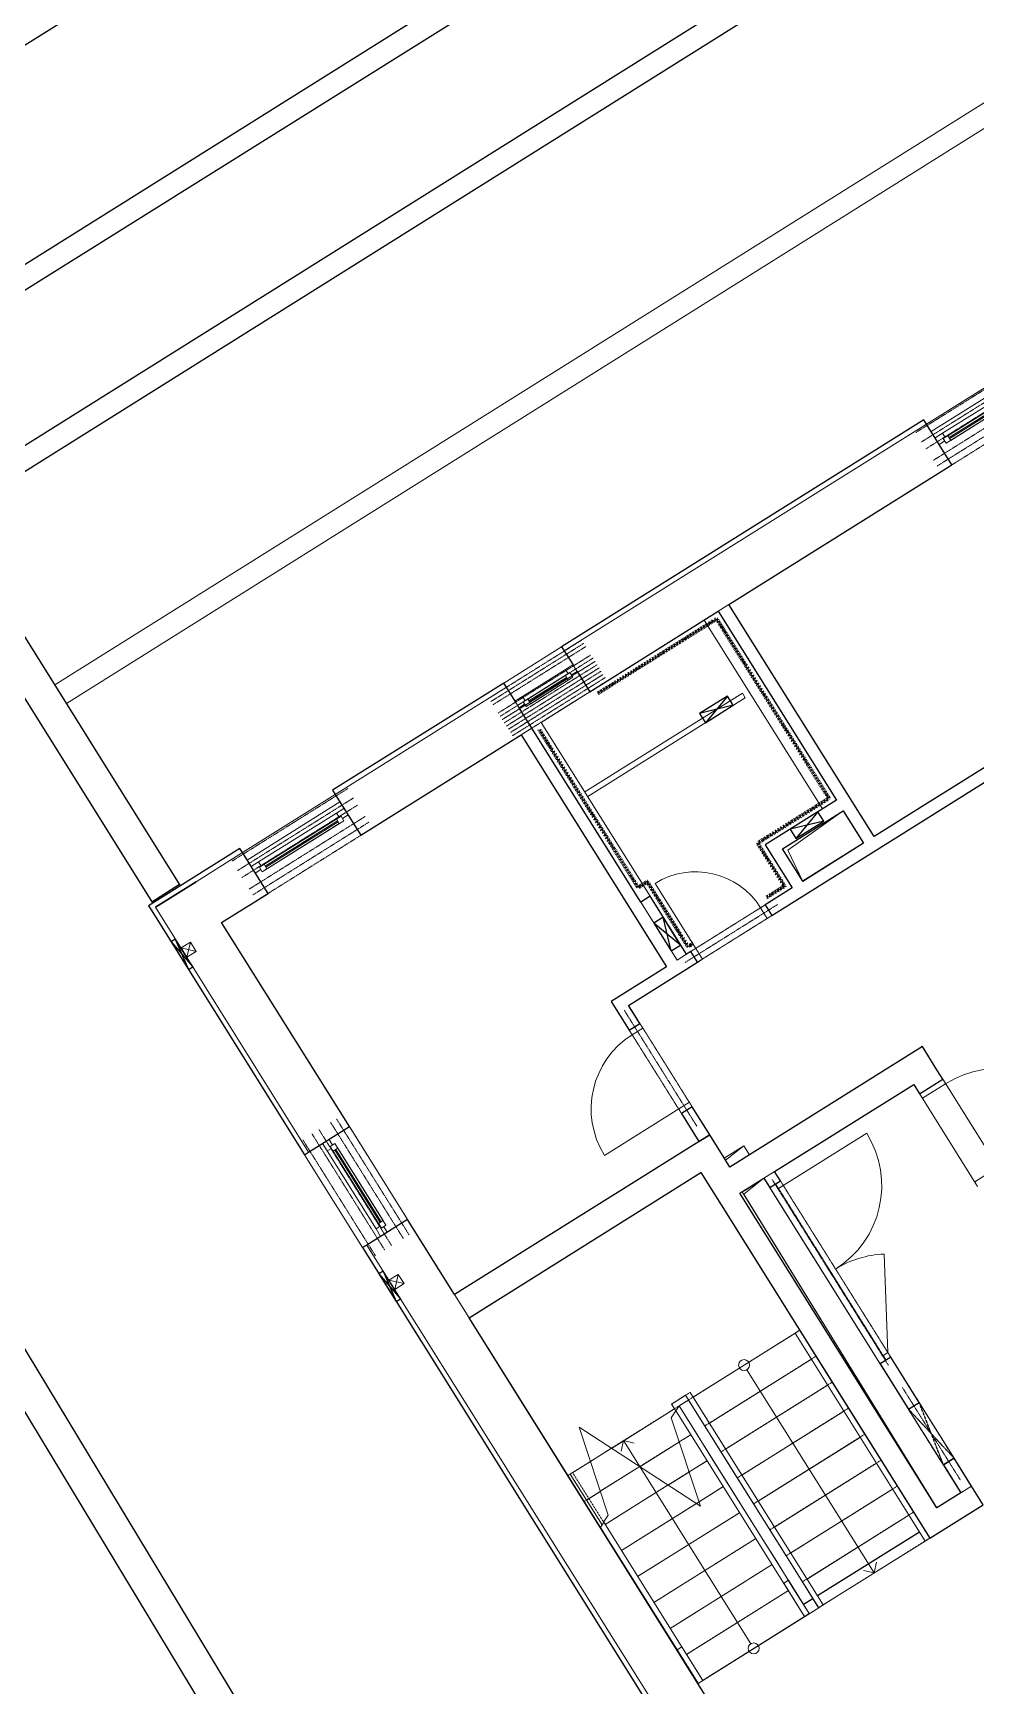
# Model space of a CAD drawing. Header units: millimetres. Extents: x -6736 to 224393, y -6260 to 72638.
# Drawn here: x 150872 to 159489, y 28209 to 43307 of the extents above; entities that cross this region are included whole.
import ezdxf

# ---------------------------------------------------------------- set-up
doc = ezdxf.new("R2010")
doc.units = ezdxf.units.MM
for name, pattern in [('HA_Dash_3mm-S1mm', [3, 2, -1]), ('HA_DashDot_2_2mm-S0_6mm', [2.2, 1, -0.6, 0, -0.6]), ('HA_DashDot_4mm-S1mm', [4, 2, -1, 0, -1])]:
    doc.linetypes.add(name, pattern=pattern)
for name, color, linetype, lineweight in [('A-AREA-____-OTLN', 9, 'Continuous', 25), ('A-DETL-____-OTLN', 9, 'Continuous', 25), ('A-DETL-GENF-OTLN', 9, 'Continuous', 9), ('A-DOOR-____-MCUT', 9, 'HA_DashDot_2_2mm-S0_6mm', 9), ('A-DOOR-____-OTLN', 9, 'Continuous', 9), ('A-DOOR-FRAM-MCUT', 9, 'Continuous', 9), ('A-FLOR-____-OTLN', 9, 'Continuous', 9), ('A-FLOR-HRAL-MBND', 9, 'HA_DashDot_4mm-S1mm', 9), ('A-FLOR-HRAL-OTLN', 9, 'Continuous', 9), ('A-GENM-____-HDLN', 9, 'HA_Dash_3mm-S1mm', 9), ('A-GENM-____-MCUT', 9, 'HA_Dash_3mm-S1mm', 25), ('A-GENM-____-OTLN', 9, 'Continuous', 9), ('A-GLAZ-____-MCUT', 9, 'Continuous', 5), ('A-GLAZ-____-OTLN', 9, 'Continuous', 5), ('A-WALL-____-MCUT', 9, 'Continuous', 25), ('A-WALL-____-OTLN', 9, 'Continuous', 9), ('I-WALL-____-MCUT', 9, 'Continuous', 25), ('I-WALL-____-OTLN', 9, 'Continuous', 9), ('M-HVAC-DUCT-OTLN', 9, 'Continuous', 9), ('S-STRS-____-MBND', 9, 'HA_DashDot_4mm-S1mm', 9), ('S-STRS-____-OTLN', 9, 'Continuous', 9)]:
    doc.layers.add(name, color=color, linetype=linetype, lineweight=lineweight)

# ---------------------------------------------------------------- blocks, each defined once
blk = doc.blocks.new('HA_DR_Single_Swing_Solid - In_BJ_700x2100-2040353-schema POHLEDU D_110_6100')
at = {"layer": 'A-DOOR-____-MCUT'}
for p, q in [((-350, 57.5), (350, 57.5)), ((-350, -57.5), (350, -57.5))]:
    blk.add_line(p, q, dxfattribs=at)
at = {"layer": 'A-DOOR-____-OTLN', "lineweight": 5}
blk.add_line((350, -757.5), (350, -57.5), dxfattribs=at)
blk.add_arc((350, -57.5), 700, 180, 270, dxfattribs=at)
at = {"layer": 'A-DOOR-FRAM-MCUT'}
for p, q in [((-350, 57.5), (-400, 57.5)), ((-350, -57.5), (-350, 57.5)), ((400, 57.5), (350, 57.5)), ((350, 57.5), (350, -57.5)), ((-400, -57.5), (-350, -57.5)), ((350, -57.5), (400, -57.5))]:
    blk.add_line(p, q, dxfattribs=at)
blk = doc.blocks.new('HA_DR_Single_Swing_Solid - In_BJ_900x2100_Vstup-2040224-schema POHLEDU D_110_6100')
at = {"layer": 'A-DOOR-____-MCUT'}
for p, q in [((-450, 125), (450, 125)), ((-450, -125), (450, -125))]:
    blk.add_line(p, q, dxfattribs=at)
at = {"layer": 'A-DOOR-____-OTLN', "lineweight": 5}
blk.add_line((450, 1025), (450, 125), dxfattribs=at)
at = {"layer": 'A-DOOR-____-OTLN'}
for p, q in [((-500, 125), (500, 125)), ((-500, -125), (500, -125))]:
    blk.add_line(p, q, dxfattribs=at)
at = {"layer": 'A-DOOR-____-OTLN', "lineweight": 5}
blk.add_arc((450, 125), 900, 90, 180, dxfattribs=at)
at = {"layer": 'A-DOOR-FRAM-MCUT'}
for p, q in [((-500, 125), (-450, 125)), ((-450, 125), (-450, -125)), ((450, 125), (500, 125)), ((450, -125), (450, 125)), ((-450, -125), (-500, -125)), ((500, -125), (450, -125))]:
    blk.add_line(p, q, dxfattribs=at)
blk = doc.blocks.new('HA_WD_SinglePanel - 625x1000-1662819-schema POHLEDU D_110_6100')
at = {"layer": 'A-GLAZ-____-MCUT'}
for p, q in [((-313, 70), (-313, 0)), ((-233, 70), (-313, 70)), ((-313, 0), (-253, 0)), ((-253, -25), (-253, 25)), ((-253, 25), (-203, 25)), ((-233, 25), (-233, 70)), ((-203, 25), (-203, -25)), ((202, 5), (-203, 5)), ((202, -25), (202, 25)), ((202, 25), (252, 25)), ((312, 70), (232, 70)), ((232, 70), (232, 25)), ((252, 25), (252, -25)), ((252, 0), (312, 0)), ((312, 0), (312, 70)), ((-203, -25), (-253, -25)), ((202, -5), (-203, -5)), ((252, -25), (202, -25))]:
    blk.add_line(p, q, dxfattribs=at)
at = {"layer": 'A-GLAZ-____-OTLN'}
for p, q in [((252, 25), (-253, 25)), ((-253, -25), (-253, 25)), ((232, 70), (-233, 70)), ((202, 25), (-203, 25)), ((252, 25), (252, -25)), ((-253, -25), (252, -25)), ((202, -25), (-203, -25))]:
    blk.add_line(p, q, dxfattribs=at)
blk = doc.blocks.new('HA_WD_SinglePanel - 1000x2400-1662822-schema POHLEDU D_110_6100')
at = {"layer": 'A-GLAZ-____-MCUT'}
for p, q in [((-420, 70), (-500, 70)), ((-500, 0), (-440, 0)), ((-440, -25), (-440, 25)), ((-440, 25), (-390, 25)), ((-420, 25), (-420, 70)), ((-390, 25), (-390, -25)), ((390, 5), (-390, 5)), ((390, -25), (390, 25)), ((390, 25), (440, 25)), ((500, 70), (420, 70)), ((420, 70), (420, 25)), ((440, 25), (440, -25)), ((440, 0), (500, 0)), ((-390, -25), (-440, -25)), ((390, -5), (-390, -5)), ((440, -25), (390, -25))]:
    blk.add_line(p, q, dxfattribs=at)
at = {"layer": 'A-GLAZ-____-OTLN'}
for p, q in [((440, 25), (-440, 25)), ((-440, -25), (-440, 25)), ((420, 70), (-420, 70)), ((390, 25), (-390, 25)), ((440, 25), (440, -25)), ((-440, -25), (440, -25)), ((390, -25), (-390, -25))]:
    blk.add_line(p, q, dxfattribs=at)
blk = doc.blocks.new('HA_WD_SinglePanel - 1000x1500-V100-schema POHLEDU D_110_6100')
at = {"layer": 'A-GLAZ-____-MCUT'}
for p, q in [((-420, 70), (-500, 70)), ((-500, 0), (-440, 0)), ((-440, -25), (-440, 25)), ((-440, 25), (-390, 25)), ((-420, 25), (-420, 70)), ((-390, 25), (-390, -25)), ((390, 5), (-390, 5)), ((390, -25), (390, 25)), ((390, 25), (440, 25)), ((500, 70), (420, 70)), ((420, 70), (420, 25)), ((440, 25), (440, -25)), ((440, 0), (500, 0)), ((-390, -25), (-440, -25)), ((390, -5), (-390, -5)), ((440, -25), (390, -25))]:
    blk.add_line(p, q, dxfattribs=at)
at = {"layer": 'A-GLAZ-____-OTLN'}
for p, q in [((440, 25), (-440, 25)), ((-440, -25), (-440, 25)), ((420, 70), (-420, 70)), ((390, 25), (-390, 25)), ((440, 25), (440, -25)), ((-440, -25), (440, -25)), ((390, -25), (-390, -25))]:
    blk.add_line(p, q, dxfattribs=at)
blk = doc.blocks.new('HA_GM_Shaft_Rectangle - Default-2055997-schema POHLEDU D_110_6100')
at = {"layer": 'A-DETL-GENF-OTLN'}
for p, q in [((35, -35), (655, 0)), ((0, -350), (35, -35))]:
    blk.add_line(p, q, dxfattribs=at)
at = {"layer": 'A-GENM-____-OTLN'}
for p, q in [((0, -350), (0, 0)), ((0, 0), (655, 0)), ((655, 0), (655, -350)), ((655, -350), (0, -350))]:
    blk.add_line(p, q, dxfattribs=at)
blk = doc.blocks.new('HA_GM_Shaft_Rectangle - Default-1963433-schema POHLEDU D_110_6100')
at = {"layer": 'A-DETL-GENF-OTLN'}
for p, q in [((26, -26), (260, 0)), ((0, -3390), (26, -26))]:
    blk.add_line(p, q, dxfattribs=at)
at = {"layer": 'A-GENM-____-OTLN'}
blk.add_line((260, -100), (260, -2000), dxfattribs=at)
blk = doc.blocks.new('HA_GM_Shaft_Rectangle - Default-1963439-schema POHLEDU D_110_6100')
at = {"layer": 'A-DETL-GENF-OTLN'}
for p, q in [((26, -26), (260, 0)), ((0, -3390), (26, -26))]:
    blk.add_line(p, q, dxfattribs=at)
at = {"layer": 'A-GENM-____-OTLN'}
for p, q in [((0, -3390), (0, 0)), ((0, 0), (260, 0)), ((260, 0), (260, -3390)), ((260, -3390), (0, -3390))]:
    blk.add_line(p, q, dxfattribs=at)
blk = doc.blocks.new('Top Rail Type - Top Rail_Internal_-1399463-schema POHLEDU D_110_6100')
at = {"layer": 'A-FLOR-HRAL-OTLN'}
for p, q in [((-36995, -4152), (-36995, -4102)), ((-36995, -4102), (-36635, -4102)), ((-36635, -4152), (-36995, -4152)), ((-36635, -4102), (-36635, -4152))]:
    blk.add_line(p, q, dxfattribs=at)
blk = doc.blocks.new('Top Rail Type - Top Rail_Internal_-V103-schema POHLEDU D_110_6100')
at = {"layer": 'A-FLOR-HRAL-MBND'}
for p, q in [((-38925, -3951), (-36635, -3951)), ((-38925, -4152), (-38925, -3951)), ((-38875, -4001), (-36635, -4001)), ((-38875, -4102), (-38875, -4001)), ((-36635, -3951), (-36635, -4001)), ((-38851, -4152), (-38925, -4152)), ((-38875, -4102), (-38875, -4102))]:
    blk.add_line(p, q, dxfattribs=at)
at = {"layer": 'A-FLOR-HRAL-OTLN'}
for p, q in [((-38875, -4102), (-38851, -4152)), ((-38800, -4102), (-38875, -4102)), ((-38800, -4152), (-38851, -4152)), ((-36635, -4102), (-38800, -4102)), ((-36635, -4152), (-38800, -4152)), ((-36635, -4152), (-36635, -4102))]:
    blk.add_line(p, q, dxfattribs=at)
blk = doc.blocks.new('Top Rail Type - Top Rail_Internal_-1399480-schema POHLEDU D_110_6100')
at = {"layer": 'A-FLOR-HRAL-OTLN'}
for p, q in [((-36995, -5301), (-36995, -5251)), ((-36995, -5251), (-36635, -5251)), ((-36635, -5251), (-36635, -5301)), ((-36635, -5301), (-36995, -5301))]:
    blk.add_line(p, q, dxfattribs=at)
blk = doc.blocks.new('Top Rail Type - Top Rail_Internal_-V104-schema POHLEDU D_110_6100')
at = {"layer": 'A-FLOR-HRAL-MBND'}
for p, q in [((-38875, -5301), (-38875, -5251)), ((-38339, -5251), (-38875, -5251)), ((-38315, -5301), (-38875, -5301))]:
    blk.add_line(p, q, dxfattribs=at)
at = {"layer": 'A-FLOR-HRAL-OTLN'}
for p, q in [((-38339, -5251), (-38315, -5301)), ((-36635, -5251), (-38339, -5251)), ((-36635, -5301), (-36635, -5251)), ((-36635, -5301), (-38315, -5301))]:
    blk.add_line(p, q, dxfattribs=at)
blk = doc.blocks.new('HA_DR_Single_Swing_Solid - In_BJ_800x2100-2040331-schema POHLEDU D_110_6100')
at = {"layer": 'A-DOOR-____-MCUT'}
for p, q in [((-400, 57.5), (400, 57.5)), ((-400, -57.5), (400, -57.5))]:
    blk.add_line(p, q, dxfattribs=at)
at = {"layer": 'A-DOOR-____-OTLN', "lineweight": 5}
blk.add_line((400, -857.5), (400, -57.5), dxfattribs=at)
blk.add_arc((400, -57.5), 800, 180, 270, dxfattribs=at)
at = {"layer": 'A-DOOR-FRAM-MCUT'}
for p, q in [((-400, 57.5), (-450, 57.5)), ((-400, -57.5), (-400, 57.5)), ((450, 57.5), (400, 57.5)), ((400, 57.5), (400, -57.5)), ((-450, -57.5), (-400, -57.5)), ((400, -57.5), (450, -57.5))]:
    blk.add_line(p, q, dxfattribs=at)
blk = doc.blocks.new('HA_GM_Tiling_LineBased - Generic Tiles-1982633-schema POHLEDU D_110_6100')
at = {"layer": 'A-GENM-____-OTLN', "linetype": 'HA_DashDot_4mm-S1mm', "lineweight": 80}
blk.add_line((-50, -50), (0, -50), dxfattribs=at)
blk = doc.blocks.new('HA_GM_Tiling_LineBased - Generic Tiles-1981519-schema POHLEDU D_110_6100')
at = {"layer": 'A-GENM-____-OTLN', "linetype": 'HA_DashDot_4mm-S1mm', "lineweight": 80}
blk.add_line((50, -50), (1750, -50), dxfattribs=at)
blk = doc.blocks.new('HA_GM_Tiling_LineBased - Generic Tiles-1682384-schema POHLEDU D_110_6100')
at = {"layer": 'A-GENM-____-OTLN', "linetype": 'HA_DashDot_4mm-S1mm', "lineweight": 80}
blk.add_line((50, -50), (1335, -50), dxfattribs=at)
blk = doc.blocks.new('HA_GM_Tiling_LineBased - Generic Tiles-1682385-schema POHLEDU D_110_6100')
at = {"layer": 'A-GENM-____-OTLN', "linetype": 'HA_DashDot_4mm-S1mm', "lineweight": 80}
blk.add_line((50, -50), (1985, -50), dxfattribs=at)
blk = doc.blocks.new('HA_GM_Tiling_LineBased - Generic Tiles-1682386-schema POHLEDU D_110_6100')
at = {"layer": 'A-GENM-____-OTLN', "linetype": 'HA_DashDot_4mm-S1mm', "lineweight": 80}
blk.add_line((50, -50), (820, -50), dxfattribs=at)
blk = doc.blocks.new('HA_GM_Tiling_LineBased - Generic Tiles-1682387-schema POHLEDU D_110_6100')
at = {"layer": 'A-GENM-____-OTLN', "linetype": 'HA_DashDot_4mm-S1mm', "lineweight": 80}
blk.add_line((-50, -50), (415, -50), dxfattribs=at)
blk = doc.blocks.new('HA_GM_Tiling_LineBased - Generic Tiles-1682388-schema POHLEDU D_110_6100')
at = {"layer": 'A-GENM-____-OTLN', "linetype": 'HA_DashDot_4mm-S1mm', "lineweight": 80}
blk.add_line((50, -50), (240, -50), dxfattribs=at)
blk = doc.blocks.new('HA_DR_Double_Swing_Solid_wCasing - In_1800x2100_900-1839857-schema POHLEDU D_110_6100')
at = {"layer": 'A-DOOR-____-MCUT'}
for p, q in [((-900, -7), (900, -7)), ((-900, -57), (900, -57))]:
    blk.add_line(p, q, dxfattribs=at)
at = {"layer": 'A-DOOR-____-OTLN', "lineweight": 5}
for p, q in [((-121, -507), (-900, -57)), ((900, -957), (900, -57))]:
    blk.add_line(p, q, dxfattribs=at)
for centre, start, end in [((-900, -57), 330, 360), ((900, -57), 180, 270)]:
    blk.add_arc(centre, 900, start, end, dxfattribs=at)
at = {"layer": 'A-DOOR-FRAM-MCUT'}
for p, q in [((-900, -7), (-950, -7)), ((-950, -57), (-900, -57)), ((-900, -57), (-900, -7)), ((950, -7), (900, -7)), ((900, -7), (900, -57)), ((900, -57), (950, -57))]:
    blk.add_line(p, q, dxfattribs=at)
blk = doc.blocks.new('Top Rail Type - Top Rail_Internal_-1841441-schema POHLEDU D_110_6100')
at = {"layer": 'A-FLOR-HRAL-MBND'}
for p, q in [((-38875, -2802), (-38875, -2852)), ((-38875, -2802), (-36635, -2802)), ((-38875, -2852), (-36635, -2852)), ((-36635, -2802), (-36635, -2852))]:
    blk.add_line(p, q, dxfattribs=at)
blk = doc.blocks.new('TB_Porotherm KP11_5_1250mm - TB_Porotherm KP11_5_1250mm-1870064-schema POHLEDU D_110_6100')
at = {"layer": 'A-GENM-____-HDLN'}
for p, q in [((-625, 57.5), (625, 57.5)), ((-625, 0), (625, 0)), ((625, -57.5), (-625, -57.5))]:
    blk.add_line(p, q, dxfattribs=at)
blk = doc.blocks.new('TB_Porotherm KP11_5_1000mm - TB_Porotherm KP11_5_1000mm-1863649-schema POHLEDU D_110_6100')
at = {"layer": 'A-GENM-____-HDLN'}
for p, q in [((-500, 57.5), (500, 57.5)), ((-500, 0), (500, 0)), ((500, -57.5), (-500, -57.5))]:
    blk.add_line(p, q, dxfattribs=at)
blk = doc.blocks.new('TB_Porotherm KP11_5_2000mm - TB_Porotherm KP11_5_2000mm-1874114-schema POHLEDU D_110_6100')
at = {"layer": 'A-GENM-____-HDLN'}
for p, q in [((-1000, 57.5), (1000, 57.5)), ((-1000, 0), (1000, 0)), ((1000, -57.5), (-1000, -57.5))]:
    blk.add_line(p, q, dxfattribs=at)
blk = doc.blocks.new('TB_Porotherm KPVarioUNI_1250mm - TB_Porotherm KPVarioUNI_1250mm-1891196-schema POHLEDU D_110_6100')
at = {"layer": 'A-GENM-____-HDLN'}
for p, q in [((-625, 205), (625, 205)), ((-625, 105), (625, 105)), ((-625, 30), (625, 30)), ((-625, -95), (625, -95)), ((-100, 0), (100, 0)), ((-625, -157.5), (625, -157.5)), ((-625, -220), (625, -220))]:
    blk.add_line(p, q, dxfattribs=at)
blk = doc.blocks.new('TB_Porotherm KP7_1000mm - TB_Porotherm KP7_1000mm-1862848-schema POHLEDU D_110_6100')
at = {"layer": 'A-GENM-____-HDLN'}
for p, q in [((-500, 35), (500, 35)), ((-500, 0), (500, 0)), ((-500, -35), (500, -35))]:
    blk.add_line(p, q, dxfattribs=at)
blk = doc.blocks.new('HA_GM_Tiling_LineBased - Generic Tiles-1981531-schema POHLEDU D_110_6100')
at = {"layer": 'A-GENM-____-OTLN', "linetype": 'HA_DashDot_4mm-S1mm', "lineweight": 80}
blk.add_line((50, -50), (750, -50), dxfattribs=at)
blk = doc.blocks.new('HA_GM_Tiling_LineBased - Generic Tiles-1981518-schema POHLEDU D_110_6100')
at = {"layer": 'A-GENM-____-OTLN', "linetype": 'HA_DashDot_4mm-S1mm', "lineweight": 80}
blk.add_line((-50, -50), (50, -50), dxfattribs=at)
blk = doc.blocks.new('HA_GM_Opening_Rectangle_WallBased - Default-2005585-schema POHLEDU D_110_6100')
at = {"layer": 'A-GENM-____-MCUT'}
for p, q in [((425, 57.5), (-175, -57.5)), ((-175, 57.5), (425, -57.5)), ((-175, 57.5), (-175, -57.5)), ((-175, 57.5), (425, 57.5)), ((425, 57.5), (425, -57.5)), ((-175, -57.5), (425, -57.5))]:
    blk.add_line(p, q, dxfattribs=at)
blk = doc.blocks.new('HA_SYMB_Staircase_Arrow - Default-1646337-schema POHLEDU D_110_6100')
at = {"layer": 'A-DETL-GENF-OTLN'}
for p, q in [((2240, 0), (2169, 71)), ((2240, 0), (2169, -71)), ((50, 0), (2240, 0))]:
    blk.add_line(p, q, dxfattribs=at)
blk.add_circle((0, 0), 50, dxfattribs=at)
blk = doc.blocks.new('185-01_OBJEKT C_Central_rvt-5-schema POHLEDU D_110_6100')
at = {"layer": 'A-AREA-____-OTLN'}
for p, q in [((-22849, 29035), (-21917, 29618)), ((-22976, 28955), (-22891, 29008))]:
    blk.add_line(p, q, dxfattribs=at)
at = {"layer": 'A-DETL-____-OTLN'}
for p, q in [((-23671, 37251), (-23925, 37092)), ((-23618, 37167), (-23925, 37092)), ((-23671, 37251), (-23872, 37007)), ((-23872, 37007), (-23618, 37167)), ((-23618, 37167), (-23671, 37251)), ((-23925, 37092), (-23872, 37007)), ((-22844, 36194), (-23098, 36035)), ((-22791, 36109), (-23098, 36035)), ((-22844, 36194), (-23045, 35950)), ((-23045, 35950), (-22791, 36109)), ((-22791, 36109), (-22844, 36194)), ((-23098, 36035), (-23045, 35950)), ((-24258, 35232), (-24343, 35178)), ((-24343, 35178), (-24184, 34924)), ((-24099, 34977), (-24343, 35178)), ((-24099, 34977), (-24258, 35232)), ((-24184, 34924), (-24258, 35232)), ((-28717, 35031), (-28755, 35007)), ((-28558, 34777), (-28717, 35031)), ((-28717, 35031), (-28596, 34753)), ((-28755, 35007), (-28596, 34753)), ((-28755, 35007), (-28558, 34777)), ((-24184, 34924), (-24099, 34977)), ((-28596, 34753), (-28558, 34777)), ((-26818, 31999), (-26856, 31975)), ((-26856, 31975), (-26697, 31721)), ((-26856, 31975), (-26659, 31745)), ((-26659, 31745), (-26818, 31999)), ((-26818, 31999), (-26697, 31721)), ((-26697, 31721), (-26659, 31745))]:
    blk.add_line(p, q, dxfattribs=at)
at = {"layer": 'A-FLOR-____-OTLN'}
for p, q in [((-20962, 40199), (-21810, 39668)), ((-27213, 36284), (-28060, 35753)), ((-26030, 31571), (-23912, 32898)), ((-23912, 32898), (-22755, 31051)), ((-23284, 32762), (-22275, 31152)), ((-24832, 29657), (-26030, 31571)), ((-21863, 29533), (-22795, 28949)), ((-22837, 28923), (-23939, 28233))]:
    blk.add_line(p, q, dxfattribs=at)
at = {"layer": 'A-WALL-____-MCUT'}
for p, q in [((-21876, 39774), (-25186, 37701)), ((-21852, 39736), (-21876, 39774)), ((-21619, 39363), (-21852, 39736)), ((-23657, 38086), (-21619, 39363)), ((-24928, 37290), (-23754, 38025)), ((-25186, 37701), (-25162, 37663)), ((-25162, 37663), (-25082, 37536)), ((-25045, 37476), (-24928, 37290)), ((-25715, 37369), (-27279, 36390)), ((-25691, 37331), (-25715, 37369)), ((-25612, 37204), (-25691, 37331)), ((-25458, 36958), (-25575, 37144)), ((-27021, 35979), (-25555, 36897)), ((-27279, 36390), (-27255, 36352)), ((-27255, 36352), (-27021, 35979)), ((-28126, 35859), (-28961, 35336)), ((-28103, 35821), (-28126, 35859)), ((-27869, 35448), (-28103, 35821)), ((-28526, 35555), (-28899, 35322)), ((-28899, 35322), (-28526, 35555)), ((-28961, 35336), (-28937, 35298)), ((-28293, 35182), (-27869, 35448)), ((-28937, 35298), (-27536, 33061)), ((-27125, 33318), (-28293, 35182)), ((-27498, 33084), (-27125, 33318)), ((-27536, 33061), (-27498, 33084)), ((-26594, 32470), (-26967, 32237)), ((-26164, 31784), (-26594, 32470)), ((-26967, 32237), (-27005, 32213)), ((-27005, 32213), (-24086, 27552)), ((-23675, 27809), (-26031, 31572))]:
    blk.add_line(p, q, dxfattribs=at)
at = {"layer": 'A-WALL-____-MCUT', "lineweight": 9}
for p, q in [((-21852, 39736), (-25162, 37663)), ((-25162, 37663), (-21852, 39736)), ((-23657, 38086), (-23754, 38025)), ((-25691, 37331), (-27255, 36352)), ((-27255, 36352), (-25691, 37331)), ((-25458, 36958), (-25555, 36897)), ((-28103, 35821), (-28526, 35555)), ((-28526, 35555), (-28103, 35821)), ((-24131, 34839), (-24463, 35369)), ((-24463, 35369), (-24131, 34839)), ((-28899, 35322), (-27498, 33084)), ((-27498, 33084), (-28899, 35322)), ((-24131, 34839), (-24046, 34892)), ((-23240, 32908), (-23337, 32847)), ((-26967, 32237), (-24047, 27576)), ((-24047, 27576), (-26967, 32237)), ((-26164, 31784), (-26031, 31572)), ((-21538, 29974), (-21440, 30035))]:
    blk.add_line(p, q, dxfattribs=at)
at = {"layer": 'A-WALL-____-OTLN'}
for p, q in [((-25715, 37369), (-25186, 37701)), ((-24928, 37290), (-25373, 37011)), ((-27125, 33318), (-26594, 32470)), ((-27005, 32213), (-27536, 33061))]:
    blk.add_line(p, q, dxfattribs=at)
at = {"layer": 'I-WALL-____-MCUT'}
for p, q in [((-22577, 36361), (-23657, 38086)), ((-23754, 38025), (-22674, 36300)), ((-25555, 36897), (-24228, 34778)), ((-24463, 35369), (-25458, 36958)), ((-20999, 36801), (-22330, 35967)), ((-23265, 35246), (-21036, 36642)), ((-22674, 36300), (-23229, 35953)), ((-22516, 36264), (-22577, 36361)), ((-22330, 35967), (-22516, 36264)), ((-23168, 35855), (-22613, 36203)), ((-22613, 36203), (-22427, 35906)), ((-23229, 35953), (-23327, 35892)), ((-23327, 35892), (-23080, 35498)), ((-22982, 35559), (-23168, 35855)), ((-22427, 35906), (-22982, 35559)), ((-23080, 35498), (-23326, 35344)), ((-24378, 35422), (-24463, 35369)), ((-24046, 34892), (-24378, 35422)), ((-23326, 35344), (-23265, 35246)), ((-24004, 34919), (-24046, 34892)), ((-23943, 34821), (-24004, 34919)), ((-24228, 34778), (-24635, 34523)), ((-24574, 34426), (-23943, 34821)), ((-24635, 34523), (-24733, 34462)), ((-24733, 34462), (-24568, 34200)), ((-24470, 34261), (-24574, 34426)), ((-24568, 34200), (-24470, 34261)), ((-21889, 34049), (-23648, 32947)), ((-21756, 33837), (-21889, 34049)), ((-21703, 33752), (-21756, 33837)), ((-23240, 32908), (-21968, 33704)), ((-21968, 33704), (-21915, 33619)), ((-21915, 33619), (-21703, 33752)), ((-23993, 33498), (-24090, 33437)), ((-24090, 33437), (-23931, 33183)), ((-23833, 33244), (-23993, 33498)), ((-23833, 33244), (-26164, 31784)), ((-23931, 33183), (-23833, 33244)), ((-23701, 33032), (-23833, 33244)), ((-23648, 32947), (-23701, 33032)), ((-26031, 31572), (-23913, 32899)), ((-23913, 32899), (-23727, 32603)), ((-23515, 32735), (-23337, 32847)), ((-23337, 32847), (-23284, 32762)), ((-23284, 32762), (-23186, 32823)), ((-23186, 32823), (-23240, 32908)), ((-23557, 32709), (-23515, 32735)), ((-21758, 29836), (-23557, 32709)), ((-23727, 32603), (-21927, 29730)), ((-22178, 31213), (-22275, 31152)), ((-22275, 31152), (-22015, 30737)), ((-21918, 30798), (-22178, 31213)), ((-22015, 30737), (-21918, 30798)), ((-21599, 30289), (-21697, 30228)), ((-21697, 30228), (-21538, 29974)), ((-21440, 30035), (-21599, 30289)), ((-21538, 29974), (-21758, 29836)), ((-21334, 29865), (-21440, 30035)), ((-21821, 29560), (-21334, 29865)), ((-21927, 29730), (-21821, 29560))]:
    blk.add_line(p, q, dxfattribs=at)
at = {"layer": 'I-WALL-____-OTLN'}
for p, q in [((-22801, 36221), (-23882, 37945)), ((-24975, 36375), (-23534, 37278)), ((-23508, 37236), (-24948, 36333)), ((-23534, 37278), (-23508, 37236)), ((-25373, 37011), (-24378, 35422)), ((-21697, 30228), (-22015, 30737)), ((-21918, 30798), (-21599, 30289))]:
    blk.add_line(p, q, dxfattribs=at)
at = {"layer": 'M-HVAC-DUCT-OTLN', "lineweight": 5}
for p, q in [((-28664, 34950), (-28579, 35003)), ((-28526, 34918), (-28664, 34950)), ((-28611, 34865), (-28664, 34950)), ((-28611, 34865), (-28579, 35003)), ((-28526, 34918), (-28611, 34865)), ((-28579, 35003), (-28526, 34918)), ((-26764, 31916), (-26679, 31969)), ((-26626, 31884), (-26764, 31916)), ((-26711, 31831), (-26764, 31916)), ((-26711, 31831), (-26679, 31969)), ((-26626, 31884), (-26711, 31831)), ((-26679, 31969), (-26626, 31884))]:
    blk.add_line(p, q, dxfattribs=at)
at = {"layer": 'S-STRS-____-MBND'}
for p, q in [((-23913, 32899), (-26031, 31572)), ((-23010, 31458), (-23913, 32899)), ((-26031, 31572), (-25129, 30131)), ((-23010, 31458), (-24027, 30821)), ((-23010, 31458), (-24027, 30821)), ((-23010, 31458), (-21821, 29560)), ((-22862, 31221), (-23879, 30584)), ((-22862, 31221), (-23879, 30584)), ((-22713, 30984), (-23730, 30347)), ((-22713, 30984), (-23730, 30347)), ((-24112, 30768), (-24027, 30821)), ((-24027, 30821), (-22838, 28923)), ((-24731, 30381), (-24112, 30768)), ((-24731, 30381), (-24112, 30768)), ((-24112, 30768), (-24112, 30768)), ((-22564, 30747), (-23581, 30110)), ((-22564, 30747), (-23581, 30110)), ((-22416, 30509), (-23433, 29872)), ((-22416, 30509), (-23433, 29872)), ((-24472, 30213), (-24111, 30439)), ((-24472, 30213), (-24111, 30439)), ((-25129, 30131), (-24923, 30260)), ((-25129, 30131), (-24923, 30260)), ((-22267, 30272), (-23284, 29635)), ((-22267, 30272), (-23284, 29635)), ((-25065, 30030), (-25129, 30131)), ((-24213, 30045), (-24020, 30165)), ((-24213, 30045), (-24020, 30165)), ((-24980, 29894), (-24833, 29987)), ((-24980, 29894), (-24833, 29987)), ((-22118, 30035), (-23135, 29398)), ((-22118, 30035), (-23135, 29398)), ((-23953, 29877), (-23929, 29892)), ((-23953, 29877), (-23929, 29892)), ((-21970, 29797), (-22987, 29160)), ((-21970, 29797), (-22987, 29160)), ((-21821, 29560), (-22838, 28923))]:
    blk.add_line(p, q, dxfattribs=at)
at = {"layer": 'S-STRS-____-MBND', "linetype": 'Continuous', "lineweight": 5}
for p, q in [((-24142, 30722), (-24184, 30657)), ((-24184, 30657), (-23916, 29853)), ((-25027, 30573), (-24760, 29768)), ((-23916, 29853), (-25027, 30573)), ((-24760, 29768), (-24802, 29704))]:
    blk.add_line(p, q, dxfattribs=at)
at = {"layer": 'S-STRS-____-OTLN'}
for p, q in [((-23963, 30531), (-24112, 30768)), ((-24111, 30439), (-24006, 30504)), ((-23815, 30294), (-23963, 30531)), ((-24923, 30260), (-24731, 30381)), ((-24833, 29987), (-24472, 30213)), ((-24020, 30165), (-23857, 30267)), ((-23666, 30057), (-23815, 30294)), ((-24789, 29684), (-24213, 30045)), ((-23517, 29819), (-23666, 30057)), ((-23929, 29892), (-23709, 30030)), ((-24640, 29446), (-23953, 29877)), ((-24492, 29209), (-23560, 29792)), ((-23369, 29582), (-23517, 29819)), ((-24343, 28972), (-23412, 29555)), ((-23220, 29345), (-23369, 29582)), ((-24194, 28734), (-23263, 29318)), ((-23072, 29107), (-23220, 29345)), ((-24046, 28497), (-23114, 29081)), ((-22923, 28870), (-23072, 29107)), ((-23897, 28260), (-22966, 28843))]:
    blk.add_line(p, q, dxfattribs=at)
at = {"layer": 'S-STRS-____-OTLN', "linetype": 'HA_DashDot_4mm-S1mm'}
for p, q in [((-24111, 30439), (-24006, 30504)), ((-24923, 30260), (-24731, 30381)), ((-24833, 29987), (-24472, 30213)), ((-24020, 30165), (-23857, 30267)), ((-24789, 29684), (-24213, 30045)), ((-23929, 29892), (-23709, 30030)), ((-24640, 29446), (-23953, 29877)), ((-24492, 29209), (-23560, 29792)), ((-24343, 28972), (-23412, 29555)), ((-24194, 28734), (-23263, 29318)), ((-24046, 28497), (-23114, 29081)), ((-23897, 28260), (-22966, 28843))]:
    blk.add_line(p, q, dxfattribs=at)
at = {"layer": 'A-DETL-GENF-OTLN', "color": 1, "lineweight": 25}
for p, rotation in [((-23519, 31140), 302.0612494774538), ((-23431, 28552), 122.0612494774536)]:
    blk.add_blockref('HA_SYMB_Staircase_Arrow - Default-1646337-schema POHLEDU D_110_6100', p, dxfattribs=dict(at, rotation=rotation))
at = {"layer": 'A-DOOR-____-OTLN', "lineweight": 9}
for name, p, rotation in [('HA_DR_Single_Swing_Solid - In_BJ_700x2100-2040353-schema POHLEDU D_110_6100', (-23634, 35083), 212.0612494774556), ('HA_DR_Single_Swing_Solid - In_BJ_800x2100-2040331-schema POHLEDU D_110_6100', (-24280, 33849), 302.0612494774555), ('HA_DR_Single_Swing_Solid - In_BJ_900x2100_Vstup-2040224-schema POHLEDU D_110_6100', (-21544, 33262), 302.0612494774555), ('HA_DR_Double_Swing_Solid_wCasing - In_1800x2100_900-1839857-schema POHLEDU D_110_6100', (-22731, 31987), 122.0612494774555)]:
    blk.add_blockref(name, p, dxfattribs=dict(at, rotation=rotation))
at = {"layer": 'A-FLOR-HRAL-OTLN', "lineweight": 9, "rotation": 302.0612494774558}
for name in ['Top Rail Type - Top Rail_Internal_-1841441-schema POHLEDU D_110_6100', 'Top Rail Type - Top Rail_Internal_-V103-schema POHLEDU D_110_6100', 'Top Rail Type - Top Rail_Internal_-V104-schema POHLEDU D_110_6100', 'Top Rail Type - Top Rail_Internal_-1399463-schema POHLEDU D_110_6100', 'Top Rail Type - Top Rail_Internal_-1399480-schema POHLEDU D_110_6100']:
    blk.add_blockref(name, (0, 0), dxfattribs=at)
at = {"layer": 'A-GENM-____-OTLN', "lineweight": 9}
for name, p, rotation in [('TB_Porotherm KPVarioUNI_1250mm - TB_Porotherm KPVarioUNI_1250mm-1891196-schema POHLEDU D_110_6100', (-21312, 39815), 32.06124947745735), ('HA_GM_Tiling_LineBased - Generic Tiles-1682384-schema POHLEDU D_110_6100', (-24928, 37290), 32.06124947745583), ('HA_GM_Tiling_LineBased - Generic Tiles-1682385-schema POHLEDU D_110_6100', (-23754, 38025), 302.0612494774557), ('TB_Porotherm KP7_1000mm - TB_Porotherm KP7_1000mm-1862848-schema POHLEDU D_110_6100', (-25408, 37467), 32.06124947745735), ('TB_Porotherm KP7_1000mm - TB_Porotherm KP7_1000mm-1862848-schema POHLEDU D_110_6100', (-25323, 37332), 32.06124947745735), ('TB_Porotherm KP7_1000mm - TB_Porotherm KP7_1000mm-1862848-schema POHLEDU D_110_6100', (-25286, 37272), 32.06124947745735), ('TB_Porotherm KP7_1000mm - TB_Porotherm KP7_1000mm-1862848-schema POHLEDU D_110_6100', (-25249, 37213), 32.06124947745735), ('TB_Porotherm KP7_1000mm - TB_Porotherm KP7_1000mm-1862848-schema POHLEDU D_110_6100', (-25212, 37154), 32.06124947745735), ('HA_GM_Tiling_LineBased - Generic Tiles-1981519-schema POHLEDU D_110_6100', (-24502, 35433), 122.0612494774557), ('TB_Porotherm KPVarioUNI_1250mm - TB_Porotherm KPVarioUNI_1250mm-1891196-schema POHLEDU D_110_6100', (-27562, 35900), 32.06124947745735), ('HA_GM_Tiling_LineBased - Generic Tiles-1682386-schema POHLEDU D_110_6100', (-22674, 36300), 212.0612494774558), ('HA_GM_Shaft_Rectangle - Default-2055997-schema POHLEDU D_110_6100', (-23168, 35855), 32.06124947745543), ('HA_GM_Tiling_LineBased - Generic Tiles-1682387-schema POHLEDU D_110_6100', (-23327, 35892), 302.0612494774557), ('HA_GM_Tiling_LineBased - Generic Tiles-1981518-schema POHLEDU D_110_6100', (-24418, 35486), 212.0612494774558), ('HA_GM_Tiling_LineBased - Generic Tiles-1981531-schema POHLEDU D_110_6100', (-24046, 34892), 122.0612494774557), ('HA_GM_Tiling_LineBased - Generic Tiles-1682388-schema POHLEDU D_110_6100', (-23080, 35498), 212.0612494774558), ('TB_Porotherm KP11_5_1000mm - TB_Porotherm KP11_5_1000mm-1863649-schema POHLEDU D_110_6100', (-23634, 35083), 212.061249477455), ('HA_GM_Tiling_LineBased - Generic Tiles-1982633-schema POHLEDU D_110_6100', (-24004, 34919), 212.0612494774558), ('TB_Porotherm KP11_5_1250mm - TB_Porotherm KP11_5_1250mm-1870064-schema POHLEDU D_110_6100', (-24283, 33853), 302.0612494774558), ('TB_Porotherm KPVarioUNI_1250mm - TB_Porotherm KPVarioUNI_1250mm-1891196-schema POHLEDU D_110_6100', (-27046, 32777), 122.0612494774569), ('HA_GM_Shaft_Rectangle - Default-1963433-schema POHLEDU D_110_6100', (-23557, 32709), 32.06124947745543), ('HA_GM_Shaft_Rectangle - Default-1963439-schema POHLEDU D_110_6100', (-23557, 32709), 32.06124947745543), ('TB_Porotherm KP11_5_2000mm - TB_Porotherm KP11_5_2000mm-1874114-schema POHLEDU D_110_6100', (-22731, 31987), 302.0612494774558), ('TB_Porotherm KP11_5_1000mm - TB_Porotherm KP11_5_1000mm-1863649-schema POHLEDU D_110_6100', (-21807, 30513), 302.0612494774558), ('HA_GM_Opening_Rectangle_WallBased - Default-2005585-schema POHLEDU D_110_6100', (-21741, 30407), 122.0612494774555)]:
    blk.add_blockref(name, p, dxfattribs=dict(at, rotation=rotation))
at = {"layer": 'A-GLAZ-____-OTLN', "lineweight": 9}
for name, p, rotation in [('HA_WD_SinglePanel - 1000x2400-1662822-schema POHLEDU D_110_6100', (-21312, 39815), 32.06124947745575), ('HA_WD_SinglePanel - 625x1000-1662819-schema POHLEDU D_110_6100', (-25310, 37310), 32.06124947745575), ('HA_WD_SinglePanel - 1000x2400-1662822-schema POHLEDU D_110_6100', (-27562, 35900), 32.06124947745575), ('HA_WD_SinglePanel - 1000x1500-V100-schema POHLEDU D_110_6100', (-27046, 32777), 122.0612494774554)]:
    blk.add_blockref(name, p, dxfattribs=dict(at, rotation=rotation))
blk = doc.blocks.new('Top Rail Type - Top Rail_Internal_-1407059-schema POHLEDU D_110_6100')
at = {"layer": 'A-FLOR-HRAL-OTLN'}
for p, q in [((-24181, 30784), (-24075, 30850)), ((-24049, 30808), (-24112, 30768)), ((-24075, 30850), (-24053, 30864)), ((-24011, 30890), (-24053, 30864)), ((-24053, 30864), (-24011, 30890)), ((-22837, 28923), (-24053, 30864)), ((-24027, 30821), (-24049, 30808)), ((-24011, 30890), (-22795, 28949)), ((-24142, 30722), (-24181, 30784)), ((-22795, 28949), (-22837, 28923))]:
    blk.add_line(p, q, dxfattribs=at)
blk = doc.blocks.new('Top Rail Type - Top Rail_Internal_-V94-schema POHLEDU D_110_6100')
at = {"layer": 'A-FLOR-HRAL-OTLN'}
for p, q in [((-24181, 30784), (-24053, 30864)), ((-24112, 30768), (-24027, 30821)), ((-24027, 30821), (-22837, 28923)), ((-24011, 30890), (-22795, 28949)), ((-24142, 30722), (-24181, 30784)), ((-22795, 28949), (-22837, 28923))]:
    blk.add_line(p, q, dxfattribs=at)
blk = doc.blocks.new('Top Rail Type - Top Rail_Internal_-1407076-schema POHLEDU D_110_6100')
at = {"layer": 'A-FLOR-HRAL-OTLN'}
for p, q in [((-23053, 31431), (-23010, 31458)), ((-21863, 29533), (-23053, 31431)), ((-22755, 31051), (-21821, 29559)), ((-21821, 29559), (-21863, 29533))]:
    blk.add_line(p, q, dxfattribs=at)
blk = doc.blocks.new('Top Rail Type - Top Rail_Internal_-V95-schema POHLEDU D_110_6100')
at = {"layer": 'A-FLOR-HRAL-OTLN'}
for p, q in [((-23010, 31458), (-23053, 31431)), ((-23053, 31431), (-21863, 29533)), ((-22755, 31051), (-21821, 29559)), ((-21821, 29559), (-21863, 29533))]:
    blk.add_line(p, q, dxfattribs=at)
blk = doc.blocks.new('HA_GM_Shaft_Rectangle - Default-2321900-schema POHLEDU D_110_6100')
at = {"layer": 'A-DETL-GENF-OTLN'}
for p, q in [((50, -23), (260, 0)), ((0, -3739), (24, -349))]:
    blk.add_line(p, q, dxfattribs=at)
at = {"layer": 'A-GENM-____-OTLN'}
for p, q in [((50, 0), (260, 0)), ((260, 0), (260, -99)), ((260, -449), (260, -2349))]:
    blk.add_line(p, q, dxfattribs=at)
blk = doc.blocks.new('Top Rail Type - Top Rail_Internal_-2230401-schema POHLEDU D_110_6100')
at = {"layer": 'A-FLOR-HRAL-OTLN'}
for p, q in [((-25128, 30131), (-25107, 30144)), ((-25107, 30144), (-24817, 29680))]:
    blk.add_line(p, q, dxfattribs=at)
blk = doc.blocks.new('Top Rail Type - Top Rail_Internal_-V108-schema POHLEDU D_110_6100')
at = {"layer": 'A-FLOR-HRAL-OTLN'}
for p in [(-25128, 30131), (-24817, 29680)]:
    blk.add_line(p, (-25107, 30144), dxfattribs=at)

msp = doc.modelspace()

# ---------------------------------------------------------------- linework, layer by layer
at = {"layer": 'A-FLOR-____-OTLN'}
for p, q in [((159037, 39736), (159884, 40266)), ((152787, 35821), (153634, 36352)), ((152212, 35532), (152220, 35519)), ((152026, 35415), (152034, 35402))]:
    msp.add_line(p, q, dxfattribs=at)
at = {"layer": 'A-WALL-____-MCUT'}
for p, q in [((148365, 41675), (162920, 50792)), ((163958, 49437), (149267, 40235)), ((164064, 49267), (149373, 40065)), ((150010, 39048), (164789, 48305)), ((150116, 38879), (164895, 48136)), ((149761, 38880), (151958, 35373)), ((152212, 35532), (150116, 38879)), ((146952, 37061), (153703, 25907)), ((153675, 26533), (147362, 36964)), ((151958, 35373), (152212, 35532))]:
    msp.add_line(p, q, dxfattribs=at)
at = {"layer": 'A-WALL-____-OTLN'}
for p, q in [((151072, 37353), (165458, 46364)), ((165733, 46301), (151178, 37184)), ((151966, 35360), (151958, 35373)), ((152026, 35415), (152034, 35402))]:
    msp.add_line(p, q, dxfattribs=at)
at = {"layer": 'S-STRS-____-OTLN'}
for p, q in [((157837, 31431), (156905, 30848)), ((157985, 31194), (157054, 30610)), ((158134, 30956), (157202, 30373)), ((156778, 30768), (156862, 30821)), ((156862, 30821), (157011, 30583)), ((156158, 30379), (156735, 30741)), ((158283, 30719), (157351, 30136)), ((157011, 30583), (157160, 30346)), ((156418, 30212), (156779, 30438)), ((157160, 30346), (157308, 30109)), ((158424, 30477), (157500, 29898)), ((155782, 30144), (155966, 30259)), ((158580, 30245), (157648, 29661)), ((156677, 30044), (156870, 30165)), ((157308, 30109), (157457, 29872)), ((155931, 29907), (156057, 29986)), ((158728, 30007), (157797, 29424)), ((156937, 29876), (156960, 29891)), ((157457, 29872), (157606, 29634)), ((158877, 29770), (157946, 29186)), ((157606, 29634), (157754, 29397)), ((159026, 29533), (158094, 28949)), ((157754, 29397), (157903, 29160)), ((157903, 29160), (158051, 28922))]:
    msp.add_line(p, q, dxfattribs=at)
at = {"layer": 'S-STRS-____-OTLN', "linetype": 'HA_DashDot_4mm-S1mm'}
for p, q in [((157837, 31431), (156905, 30848)), ((157985, 31194), (157054, 30610)), ((158134, 30956), (157202, 30373)), ((156158, 30379), (156735, 30741)), ((158283, 30719), (157351, 30136)), ((156418, 30212), (156779, 30438)), ((158424, 30477), (157500, 29898)), ((155782, 30144), (155966, 30259)), ((158580, 30245), (157648, 29661)), ((156677, 30044), (156870, 30165)), ((155931, 29907), (156057, 29986)), ((158728, 30007), (157797, 29424)), ((156937, 29876), (156960, 29891)), ((158877, 29770), (157946, 29186))]:
    msp.add_line(p, q, dxfattribs=at)

# ---------------------------------------------------------------- block references
at = {"color": 50, "lineweight": 5}
msp.add_blockref('185-01_OBJEKT C_Central_rvt-5-schema POHLEDU D_110_6100', (180889, 0), dxfattribs=at)
at = {"layer": 'A-FLOR-HRAL-OTLN'}
for name in ['Top Rail Type - Top Rail_Internal_-1407076-schema POHLEDU D_110_6100', 'Top Rail Type - Top Rail_Internal_-V95-schema POHLEDU D_110_6100', 'Top Rail Type - Top Rail_Internal_-1407059-schema POHLEDU D_110_6100', 'Top Rail Type - Top Rail_Internal_-V94-schema POHLEDU D_110_6100', 'Top Rail Type - Top Rail_Internal_-2230401-schema POHLEDU D_110_6100', 'Top Rail Type - Top Rail_Internal_-V108-schema POHLEDU D_110_6100']:
    msp.add_blockref(name, (180889, 0), dxfattribs=at)
at = {"layer": 'A-GENM-____-OTLN', "lineweight": 5, "rotation": 32.06124947745551}
msp.add_blockref('HA_GM_Shaft_Rectangle - Default-2321900-schema POHLEDU D_110_6100', (157147, 33005), dxfattribs=at)

doc.saveas('drawing.dxf')
